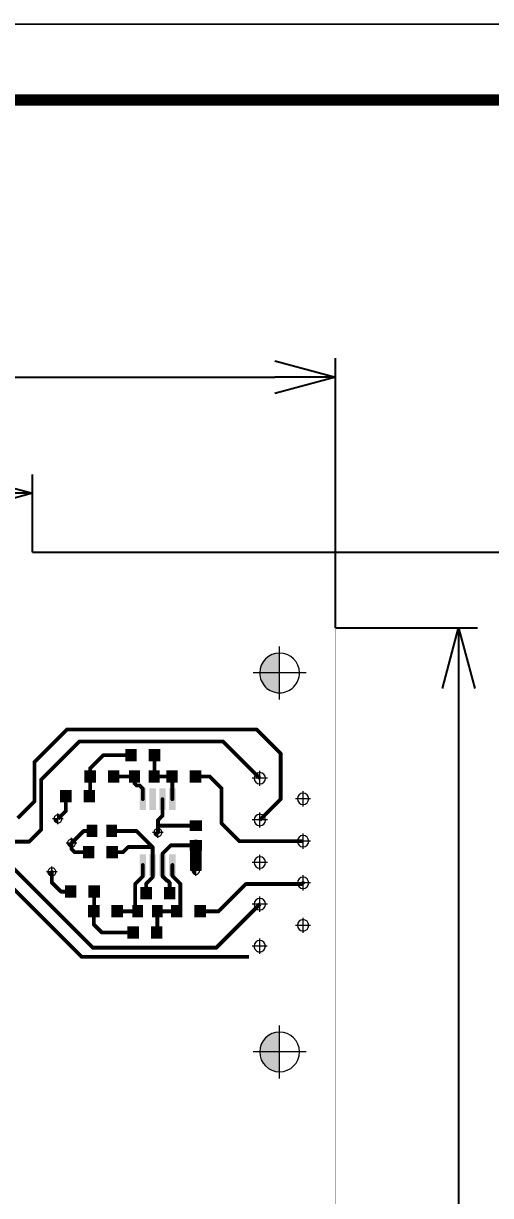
# Model space of a CAD drawing. Header units: millimetres. Extents: x 1557 to 2774, y 1107 to 1474.
# Drawn here: x 1711.4 to 1742.2, y 1389.6 to 1466.9 of the extents above; entities that cross this region are included whole.
import ezdxf

# ---------------------------------------------------------------- set-up
doc = ezdxf.new("R2010")
doc.units = ezdxf.units.MM
for name, color, linetype in [('Mechanical13', 56, 'Continuous'), ('PDF _Геометрия', 7, 'Continuous'), ('PDF _Сплошная заливка', 7, 'Continuous'), ('Sheet', 255, 'Continuous'), ('TopLayer', 1, 'Continuous')]:
    doc.layers.add(name, color=color, linetype=linetype)
doc.styles.add('GOST-2.304_Type-B_italic', font='GOST Common Italic.ttf')
doc.styles.get("Standard").update_dxf_attribs({"font": 'arial.ttf'})
doc.dimstyles.new('ISO-25', dxfattribs={"dimtxt": 2.5, "dimasz": 2.5, "dimexe": 1.25, "dimexo": 0.625, "dimtad": 1, "dimtxsty": 'Standard', "dimcen": 2.5, "dimadec": 0, "dimazin": 0, "dimtfac": 1, "dimtmove": 0, "dimatfit": 3, "dimfxl": 1, "dimarcsym": 0})

# ---------------------------------------------------------------- blocks, each defined once
blk = doc.blocks.new('_Open30')
at = {"color": 0, "linetype": 'ByBlock', "lineweight": -2}
for p, q in [((-1, 0.26794919), (0, 0)), ((0, 0), (-1, -0.26794919)), ((0, 0), (-1, 0))]:
    blk.add_line(p, q, dxfattribs=at)
blk = doc.blocks.new('*D52')
at = {"color": 0, "lineweight": -2, "transparency": 16777216}
for p, q in [((1631.985520320691, 1432.067417938444), (1631.985520320691, 1437.195657057445)), ((1711.985517800691, 1432.067417938444), (1711.985517800691, 1437.195657057445)), ((1707.985517800691, 1435.945657057445), (1635.985520320691, 1435.945657057445))]:
    blk.add_line(p, q, dxfattribs=at)
at = {"layer": 'Defpoints', "color": 0, "lineweight": 50, "transparency": 16777216}
for p in [(1631.985520320691, 1435.945657057445), (1631.985520320691, 1432.067417938444), (1711.985517800691, 1432.067417938444)]:
    blk.add_point(p, dxfattribs=at)
at = {"color": 0, "lineweight": -2, "transparency": 16777216, "xscale": 4, "yscale": 4, "zscale": 4, "rotation": 180}
blk.add_blockref('_Open30', (1631.985520320691, 1435.945657057445), dxfattribs=at)
at = {"color": 0, "lineweight": -2, "transparency": 16777216, "xscale": 4, "yscale": 4, "zscale": 4}
blk.add_blockref('_Open30', (1711.985517800691, 1435.945657057445), dxfattribs=at)
at = {"color": 0, "transparency": 16777216, "insert": (1671.668237511211, 1438.367686760415), "char_height": 3, "attachment_point": 5, "style": 'GOST-2.304_Type-B_italic'}
blk.add_mtext('80{\\fGOST type B|b0|i1|c204|p34;\\C0;%%P0,1}', dxfattribs=at)
blk = doc.blocks.new('*D53')
at = {"color": 0, "lineweight": -2, "transparency": 16777216}
for p, q in [((1611.985519680691, 1427.067417778444), (1611.985519680691, 1444.861483828121)), ((1731.985518440692, 1427.067417778444), (1731.985518440692, 1444.861483828121)), ((1615.985519680691, 1443.611483828121), (1727.985518440692, 1443.611483828121))]:
    blk.add_line(p, q, dxfattribs=at)
at = {"layer": 'Defpoints', "color": 0, "lineweight": 50, "transparency": 16777216}
for p in [(1731.985518440692, 1443.611483828121), (1611.985519680691, 1427.067417778444), (1731.985518440692, 1427.067417778444)]:
    blk.add_point(p, dxfattribs=at)
at = {"color": 0, "lineweight": -2, "transparency": 16777216, "xscale": 4, "yscale": 4, "zscale": 4, "rotation": 180}
blk.add_blockref('_Open30', (1611.985519680691, 1443.611483828121), dxfattribs=at)
at = {"color": 0, "lineweight": -2, "transparency": 16777216, "xscale": 4, "yscale": 4, "zscale": 4}
blk.add_blockref('_Open30', (1731.985518440692, 1443.611483828121), dxfattribs=at)
at = {"color": 0, "transparency": 16777216, "insert": (1669.378830396508, 1446.033513531091), "char_height": 3, "attachment_point": 5, "style": 'GOST-2.304_Type-B_italic'}
blk.add_mtext('120{\\fGOST type B|b0|i1|c204|p34;\\C0;%%P0,1}', dxfattribs=at)
blk = doc.blocks.new('*D54')
at = {"color": 0, "lineweight": -2, "transparency": 16777216}
for p, q in [((1731.985518440692, 1427.067417778445), (1741.361820407096, 1427.067417778445)), ((1740.111820407096, 1423.067417778445), (1740.111820407096, 1341.067419978445)), ((1731.985518440692, 1337.067419978445), (1741.361820407096, 1337.067419978445))]:
    blk.add_line(p, q, dxfattribs=at)
at = {"layer": 'Defpoints', "color": 0, "lineweight": 50, "transparency": 16777216}
for p in [(1731.985518440692, 1427.067417778445), (1731.985518440692, 1337.067419978445), (1740.111820407096, 1337.067419978445)]:
    blk.add_point(p, dxfattribs=at)
at = {"color": 0, "lineweight": -2, "transparency": 16777216, "xscale": 4, "yscale": 4, "zscale": 4}
for p, rotation in [((1740.111820407096, 1427.067417778445), 90), ((1740.111820407096, 1337.067419978445), 270)]:
    blk.add_blockref('_Open30', p, dxfattribs=dict(at, rotation=rotation))
at = {"color": 0, "transparency": 16777216, "insert": (1737.689790704125, 1382.607368104934), "char_height": 3, "attachment_point": 5, "rotation": 90, "style": 'GOST-2.304_Type-B_italic'}
blk.add_mtext('90{\\fGOST type B|b0|i1|c204|p34;\\C0;%%P0,1}', dxfattribs=at)
blk = doc.blocks.new('*D55')
at = {"color": 0, "lineweight": -2, "transparency": 16777216}
for p, q in [((1711.985517800692, 1432.067417938445), (1751.592022163933, 1432.067417938445)), ((1750.342022163933, 1336.067419818445), (1750.342022163933, 1428.067417938445)), ((1711.985517800692, 1332.067419818445), (1751.592022163933, 1332.067419818445))]:
    blk.add_line(p, q, dxfattribs=at)
at = {"layer": 'Defpoints', "color": 0, "lineweight": 50, "transparency": 16777216}
for p in [(1711.985517800692, 1432.067417938445), (1750.342022163933, 1432.067417938445), (1711.985517800692, 1332.067419818445)]:
    blk.add_point(p, dxfattribs=at)
at = {"color": 0, "lineweight": -2, "transparency": 16777216, "xscale": 4, "yscale": 4, "zscale": 4}
for p, rotation in [((1750.342022163933, 1432.067417938445), 90), ((1750.342022163933, 1332.067419818445), 270)]:
    blk.add_blockref('_Open30', p, dxfattribs=dict(at, rotation=rotation))
at = {"color": 0, "transparency": 16777216, "insert": (1747.919992460963, 1379.936736439869), "char_height": 3, "width": 12.96540893912748, "attachment_point": 5, "rotation": 90, "style": 'GOST-2.304_Type-B_italic'}
blk.add_mtext('100{\\fGOST type B|b0|i1|c204|p34;\\C0;%%P0,1}', dxfattribs=at)

msp = doc.modelspace()

# ---------------------------------------------------------------- hatches: boundary and pattern name
at = {"layer": 'PDF _Сплошная заливка', "transparency": 33554559}
for points in [[(1728.295120369154, 1425.407535794294, 0.4142140062491096), (1726.982642746829, 1424.095022894146), (1726.982642746865, 1424.095022894146), (1726.982642746865, 1424.095022894146), (1728.295120369154, 1424.095022894146), (1728.295120369154, 1424.095022894146)], [(1726.982642746865, 1424.095022894146, 0.4142094936110849), (1728.295120369154, 1422.782545271843), (1728.295120369154, 1422.782545271858), (1728.295120369154, 1422.782545271858), (1728.295120369154, 1424.095022894146), (1728.295120369154, 1424.095022894146)], [(1713.40761515605, 1414.470009314544, 0.414236271363069), (1713.670082458216, 1414.207506734581), (1713.670082458216, 1414.207506734511), (1713.670082458216, 1414.207506734511), (1713.670082458216, 1414.470009314544), (1713.670082458216, 1414.470009314544)], [(1720.007609469641, 1413.570012463198, 0.1989561128959481), (1720.084515211501, 1413.38438034716), (1720.084515211406, 1413.384380347068, 0.1988800822841964), (1720.270112049684, 1413.307509883238), (1720.270112049684, 1413.307509883169), (1720.270112049684, 1413.307509883169), (1720.270112049684, 1413.570012463198), (1720.270112049684, 1413.570012463198)], [(1714.307588724009, 1412.869995234945, 0.1989883857354985), (1714.384494465781, 1412.6843983967), (1714.384494465774, 1412.684398396681, 0.1989883857783619), (1714.570091304038, 1412.607492654785), (1714.570091304038, 1412.607492654916), (1714.570091304038, 1412.607492654916), (1714.570091304038, 1412.869995234945), (1714.570091304038, 1412.869995234945)], [(1713.007599465293, 1410.970013837385, 0.1988982049488999), (1713.084469929086, 1410.784381721157), (1713.084469929189, 1410.784381721255, 0.1988478165884749), (1713.270102045314, 1410.707511257261), (1713.270102045314, 1410.707511257353), (1713.270102045314, 1410.707511257353), (1713.270102045314, 1410.970013837385), (1713.270102045314, 1410.970013837385)], [(1722.507610522788, 1411.070000121143, 0.4142084409450202), (1722.77011310281, 1410.80749754114), (1722.77011310281, 1410.807497541114), (1722.77011310281, 1410.807497541114), (1722.77011310281, 1411.070000121143), (1722.77011310281, 1411.070000121143)], [(1728.295120369154, 1400.407463879437, 0.4142094936020834), (1726.982642746843, 1399.094986257148), (1726.982642746865, 1399.094986257148), (1726.982642746865, 1399.094986257148), (1728.295120369154, 1399.094986257148), (1728.295120369154, 1399.094986257148)], [(1726.982642746865, 1399.094986257148, 0.4142140062493512), (1728.295120369154, 1397.782473356961), (1728.295120369154, 1397.782473357001), (1728.295120369154, 1397.782473357001), (1728.295120369154, 1399.094986257148), (1728.295120369154, 1399.094986257148)]]:
    msp.add_hatch(color=7, dxfattribs=at).paths.add_polyline_path(points)

# ---------------------------------------------------------------- linework, layer by layer
at = {"layer": 'Mechanical13', "lineweight": 50, "const_width": 0.00100076}
for points in [[(1631.985520320691, 1432.067417938444), (1711.985517800691, 1432.067417938444)], [(1711.985517800691, 1427.067417778444), (1711.985517800691, 1432.067417938444)], [(1711.985517800691, 1427.067417778444), (1731.985518440691, 1427.067417778444)], [(1731.985518440691, 1337.067419978444), (1731.985518440691, 1427.067417778444)]]:
    msp.add_lwpolyline(points, dxfattribs=at)
at = {"layer": 'Mechanical13', "lineweight": 50}
for points, const_width in [([(1711.985268880691, 1432.067417938444, 1), (1711.985766720691, 1432.067417938444, 1)], 0.00050038), ([(1711.985268880691, 1432.067417938444, 1), (1711.985766720691, 1432.067417938444, 1)], 0.00050038), ([(1712.355926401326, 1432.232845790273, 1), (1712.356426210283, 1432.232845790273, 1)], 0.0005023590029), ([(1712.355926401326, 1432.232845790273, 1), (1712.356426210283, 1432.232845790273, 1)], 0.0005023590029), ([(1711.985268880691, 1427.067417778444, 1), (1711.985766720691, 1427.067417778444, 1)], 0.00050038), ([(1711.985268880691, 1427.067417778444, 1), (1711.985766720691, 1427.067417778444, 1)], 0.00050038)]:
    msp.add_lwpolyline(points, format="xyb", close=True, dxfattribs=dict(at, const_width=const_width))
at = {"layer": 'Mechanical13', "const_width": 0.00050038}
msp.add_lwpolyline([(1731.985269520691, 1427.067417778444, 1), (1731.985767360691, 1427.067417778444, 1)], format="xyb", close=True, dxfattribs=at)
msp.add_lwpolyline([(1731.985269520691, 1427.067417778444, 1), (1731.985767360691, 1427.067417778444, 1)], format="xyb", close=True, dxfattribs=at)
at = {"layer": 'PDF _Геометрия', "lineweight": 9}
for points in [[(1728.295261480596, 1422.345170323973), (1728.295261480596, 1425.845087131494)], [(1730.045043495049, 1424.094952338418), (1726.545126687527, 1424.094952338418)], [(1726.995272221894, 1416.645122061601), (1726.995272221894, 1417.644896704527)], [(1727.49515954335, 1417.14500938306), (1726.495032121786, 1417.14500938306)], [(1730.345258110832, 1415.795086778448), (1729.345130689269, 1415.795086778448)], [(1729.845018010739, 1415.294846678351), (1729.845018010739, 1416.294974099907)], [(1714.020074138965, 1414.470115148134), (1713.320161333193, 1414.470115148134)], [(1713.670117736079, 1414.120158745241), (1713.670117736079, 1414.82007155102)], [(1727.49515954335, 1414.394906271584), (1726.495032121786, 1414.394906271584)], [(1726.995272221894, 1413.895018950124), (1726.995272221894, 1414.895146371681)], [(1720.62020956402, 1413.570047741064), (1719.919943979609, 1413.570047741064)], [(1720.270253161134, 1413.22009133817), (1720.270253161134, 1413.92000414395)], [(1729.845018010739, 1412.494833504358), (1729.845018010739, 1413.494960925924)], [(1714.920012429054, 1412.869959957079), (1714.220099623282, 1412.869959957079)], [(1714.570056026168, 1412.520003554193), (1714.570056026168, 1413.219916359973)], [(1730.345258110832, 1412.995073604455), (1729.345130689269, 1412.995073604455)], [(1726.995272221894, 1411.095005423353), (1726.995272221894, 1412.09513284492)], [(1713.270066767452, 1410.620057434499), (1713.270066767452, 1411.319970240271)], [(1722.770042547085, 1410.719867328938), (1722.770042547085, 1411.420132913348)], [(1727.49515954335, 1411.594892744823), (1726.495032121786, 1411.594892744823)], [(1713.620023170353, 1410.970013837385), (1712.920110364566, 1410.970013837385)], [(1723.119998949985, 1411.069823731828), (1722.420086144198, 1411.069823731828)], [(1729.845018010739, 1409.745083171519), (1729.845018010739, 1410.744857814448)], [(1730.345258110832, 1410.244970492982), (1729.345130689269, 1410.244970492982)], [(1727.49515954335, 1408.845142411976), (1726.495032121786, 1408.845142411976)], [(1726.995272221894, 1408.344902311879), (1726.995272221894, 1409.345029733443)], [(1730.345258110832, 1407.444961905119), (1729.345130689269, 1407.444961905119)], [(1729.845018010739, 1406.945074583653), (1729.845018010739, 1407.944849226578)], [(1726.985041641556, 1405.574907777241), (1726.985041641556, 1406.575035198804)], [(1727.485281741657, 1406.075147877338), (1726.485154320101, 1406.075147877338)], [(1728.295261480596, 1397.345063131253), (1728.295261480596, 1400.844979938772)], [(1730.045043495049, 1399.094845145695), (1726.545126687527, 1399.094845145695)]]:
    msp.add_lwpolyline(points, dxfattribs=at)
for points in [[(1729.607597991436, 1424.094952338418, 0.4141580309153581), (1728.295261480596, 1425.407641627885, 0.4142031712092863), (1726.98257219114, 1424.094952338418, 0.4142588298020983), (1728.295261480596, 1422.78261582756, 0.4142137132618885)], [(1727.370275907651, 1417.14500938306, 0.4141580430905434), (1726.995272221894, 1417.520013068744, 0.4141580431691111), (1726.620268536102, 1417.14500938306, 0.4141580431060455), (1726.995272221894, 1416.770005697253, 0.4141580432119184)], [(1730.220021696495, 1415.795086778448, 0.4141580434328592), (1729.845018010739, 1416.170090464186, 0.4141580432022646), (1729.470014324939, 1415.795086778448, 0.4141580431662573), (1729.845018010739, 1415.420083092721, 0.4141580432125877)], [(1713.932585038253, 1414.470115148134, 0.4143145156673309), (1713.670117736079, 1414.732582450279, 0.4143145165632276), (1713.407650434, 1414.470115148134, 0.4143145160261226), (1713.670117736079, 1414.207647845917, 0.4143145158831703)], [(1727.370275907651, 1414.394906271584, 0.4141580434735875), (1726.995272221894, 1414.7699099573, 0.4141580431834507), (1726.620268536145, 1414.394906271584, 0.4141580430930803), (1726.995272221894, 1414.019902585816, 0.4141580431988117)], [(1720.5327204633, 1413.570047741064, 0.4143145160209848), (1720.270253161134, 1413.832515043238, 0.4143145166843193), (1720.007785858953, 1413.570047741064, 0.4143145159759534), (1720.270253161134, 1413.307580438769, 0.4143145164421865)], [(1714.832523328335, 1412.869959957079, 0.4143145159102194), (1714.570056026168, 1413.132427259172, 0.4143145161399106), (1714.307588724068, 1412.869959957079, 0.4143145160398234), (1714.570056026168, 1412.607492655015, 0.4143145165631268)], [(1730.220021696495, 1412.995073604455, 0.414158043102311), (1729.845018010739, 1413.370077290259, 0.4141580432403859), (1729.47001432499, 1412.995073604455, 0.4141580433371687), (1729.845018010739, 1412.620069918705, 0.4141580431991287)], [(1727.370275907651, 1411.594892744823, 0.4141580431197862), (1726.995272221894, 1411.96989643055, 0.4141580433827943), (1726.620268536248, 1411.594892744823, 0.4141580434345154), (1726.995272221894, 1411.219889059059, 0.4141580433558414)], [(1713.532534069626, 1410.970013837385, 0.4143145158013676), (1713.270066767452, 1411.23248113954, 0.4143145160071831), (1713.007599465161, 1410.970013837385, 0.4143145157468161), (1713.270066767452, 1410.707546535211, 0.4143145159174729)], [(1723.032509849258, 1411.069823731828, 0.4140361066363695), (1722.770042547085, 1411.332643812647, 0.4140361065705089), (1722.507575244933, 1411.069823731828, 0.4138105734504391), (1722.770042547085, 1410.807356429804, 0.4138105738643827)], [(1730.220021696495, 1410.244970492982, 0.4141580433008443), (1729.845018010739, 1410.619974178723, 0.4141580432545491), (1729.470014325041, 1410.244970492982, 0.4141580434944452), (1729.845018010739, 1409.869966807167, 0.4141580433564759)], [(1727.370275907651, 1408.845142411976, 0.4141580432714959), (1726.995272221894, 1409.220146097799, 0.414158043349958), (1726.620268536057, 1408.845142411976, 0.4141580432976733), (1726.995272221894, 1408.470138726315, 0.4141580432190702)], [(1730.220021696495, 1407.444961905119, 0.4141580431132683), (1729.845018010739, 1407.819965590879, 0.4141580432513783), (1729.47001432496, 1407.444961905119, 0.4141580431443431), (1729.845018010739, 1407.069958219425, 0.4141580433750787)], [(1727.36004532732, 1406.075147877338, 0.4141580434198938), (1726.985041641556, 1406.450151563055, 0.4141580432308732), (1726.610037955756, 1406.075147877338, 0.4145108625689488), (1726.985041641556, 1405.700144191512, 0.4145108623889331)], [(1729.607597991436, 1399.094845145695, 0.4141580308970277), (1728.295261480596, 1400.407534435155, 0.4142031711903104), (1726.98257219114, 1399.094845145695, 0.4141580309074053), (1728.295261480596, 1397.782508634878, 0.414112903212871)]]:
    msp.add_lwpolyline(points, format="xyb", close=True, dxfattribs=at)
at = {"layer": 'Sheet'}
for points, const_width in [([(1557.363150069241, 1466.892019660104), (1977.320816629241, 1466.892019660104), (1977.320816629241, 1169.934340780104), (1557.363150069241, 1169.934340780104), (1557.363150069241, 1466.892019660104)], 0.09906), ([(1577.363160869241, 1461.892171900104), (1972.363374169241, 1461.892171900104)], 0.7493)]:
    msp.add_lwpolyline(points, dxfattribs=dict(at, const_width=const_width))
at = {"layer": 'TopLayer'}
for points, const_width in [([(1712.120020960691, 1418.219922138444), (1714.270019200691, 1420.369920378444)], 0.2499995), ([(1714.270019200691, 1420.369920378444), (1726.770019600691, 1420.369920378444)], 0.2499995), ([(1726.770019600691, 1420.369920378444), (1728.370018940691, 1418.769921038444)], 0.2499995), ([(1712.570020060691, 1417.069919358444), (1715.070020140691, 1419.569919438444)], 0.2499995), ([(1715.070020140691, 1419.569919438444), (1724.570021460691, 1419.569919438444)], 0.2499995), ([(1724.570021460691, 1419.569919438444), (1726.995020420691, 1417.144920478444)], 0.2499995), ([(1728.370018940691, 1415.769919418444), (1728.370018940691, 1418.769921038444)], 0.2499995), ([(1712.120020960691, 1415.619919718444), (1712.120020960691, 1418.219922138444)], 0.2499995), ([(1715.795317140691, 1417.795216358444), (1716.670022020691, 1418.669921238444)], 0.2499995), ([(1716.670022020691, 1418.669921238444), (1718.495319360691, 1418.669921238444)], 0.2499995), ([(1720.044719360691, 1417.296921698444), (1720.044719360691, 1418.669921238444)], 0.2499995), ([(1715.795317140691, 1417.269921498444), (1715.795317140691, 1417.795216358444)], 0.2499995), ([(1715.795317140691, 1416.020520898444), (1715.795317140691, 1417.269921498444)], 0.2499995), ([(1717.344717140691, 1417.269921498444), (1718.722319160691, 1417.269921498444)], 0.2499995), ([(1718.722319160691, 1416.817618618444), (1718.722319160691, 1417.269921498444)], 0.2499995), ([(1720.017719160691, 1417.269921498444), (1720.044719360691, 1417.296921698444)], 0.2499995), ([(1720.017719160691, 1417.269921498444), (1721.195319040691, 1417.269921498444)], 0.2499995), ([(1721.195319040691, 1417.269921498444), (1721.220018000691, 1417.245222538444)], 0.2499995), ([(1721.220018000691, 1415.769919418444), (1721.220018000691, 1417.245222538444)], 0.2499995), ([(1722.744719040691, 1417.269921498444), (1723.670018180691, 1417.269921498444)], 0.2499995), ([(1722.744719040691, 1417.269921498444), (1722.744721580691, 1417.269918958444)], 0.2499995), ([(1722.744721580691, 1417.269918958444), (1722.770019980691, 1417.269918958444)], 0.2499995), ([(1723.670018180691, 1417.269921498444), (1724.470019120691, 1416.469920558444)], 0.2499995), ([(1712.570020060691, 1413.764028078444), (1712.570020060691, 1417.069919358444)], 0.2499995), ([(1718.722319160691, 1416.817618618444), (1718.870017620691, 1416.669920158444)], 0.2499995), ([(1718.870017620691, 1416.669920158444), (1719.070019760691, 1416.669920158444)], 0.2499995), ([(1719.070019760691, 1416.669920158444), (1719.270019360691, 1416.469920558444)], 0.2499995), ([(1719.270019360691, 1415.769919418444), (1719.270019360691, 1416.469920558444)], 0.2499995), ([(1724.470019120691, 1414.169920078444), (1724.470019120691, 1416.469920558444)], 0.2499995), ([(1714.195317800691, 1414.995216878444), (1714.195317800691, 1415.969921558444)], 0.2499995), ([(1715.744717800691, 1415.969921558444), (1715.795317140691, 1416.020520898444)], 0.2499995), ([(1720.570019300691, 1414.669919078444), (1720.570019300691, 1415.769919418444)], 0.2499995), ([(1726.995020420691, 1414.394920898444), (1728.370018940691, 1415.769919418444)], 0.2499995), ([(1711.016474780691, 1414.516373538444), (1712.120020960691, 1415.619919718444)], 0.2499995), ([(1713.670020400691, 1414.469919478444), (1714.195317800691, 1414.995216878444)], 0.2499995), ([(1720.270019900691, 1414.369919678444), (1720.570019300691, 1414.669919078444)], 0.2499995), ([(1720.270019900691, 1413.569918738444), (1720.270019900691, 1414.369919678444)], 0.2499995), ([(1724.470019120691, 1414.169920078444), (1725.645020580691, 1412.994918618444)], 0.2499995), ([(1711.772965520691, 1412.966973538444), (1712.570020060691, 1413.764028078444)], 0.2499995), ([(1714.570018600691, 1412.869920138444), (1715.370019540691, 1413.669921078444)], 0.2499995), ([(1715.370019540691, 1413.669921078444), (1715.922317140691, 1413.669921078444)], 0.2499995), ([(1717.217717140691, 1413.669921078444), (1718.861869300691, 1413.669921078444)], 0.2499995), ([(1718.861869300691, 1413.669921078444), (1719.920018060691, 1412.611772318444)], 0.2499995), ([(1720.270019900691, 1413.969920478444), (1720.317718560691, 1414.017619138444)], 0.2499995), ([(1720.270019900691, 1413.569918738444), (1720.270019900691, 1413.969920478444)], 0.2499995), ([(1720.317718560691, 1414.017619138444), (1722.770019980691, 1414.017619138444)], 0.2499995), ([(1710.097022720691, 1412.966973538444), (1711.772965520691, 1412.966973538444)], 0.2499995), ([(1714.570018600691, 1412.469920938444), (1714.570018600691, 1412.869920138444)], 0.2499995), ([(1717.970019420691, 1412.269921338444), (1718.311870400691, 1412.611772318444)], 0.2499995), ([(1718.311870400691, 1412.611772318444), (1719.920018060691, 1412.611772318444)], 0.2499995), ([(1719.920018060691, 1411.426519418444), (1719.920018060691, 1412.611772318444)], 0.2499995), ([(1720.570019300691, 1412.169916458444), (1721.122321980691, 1412.722219138444)], 0.2499995), ([(1721.122321980691, 1412.722219138444), (1722.770019980691, 1412.722219138444)], 0.2499995), ([(1722.770019980691, 1411.069918658444), (1722.770019980691, 1412.722219138444)], 0.75000104), ([(1725.645020580691, 1412.994918618444), (1729.845019800691, 1412.994918618444)], 0.2499995), ([(1714.570018600691, 1412.469920938444), (1714.770018200691, 1412.269921338444)], 0.2499995), ([(1714.770018200691, 1412.269921338444), (1715.695317340691, 1412.269921338444)], 0.2499995), ([(1717.244717340691, 1412.269921338444), (1717.970019420691, 1412.269921338444)], 0.2499995), ([(1720.570019300691, 1411.426519418444), (1720.570019300691, 1412.169916458444)], 0.2499995), ([(1710.523564920691, 1411.416374658444), (1715.970020880691, 1405.969918698444)], 0.2499995), ([(1719.270019360691, 1410.669924538444), (1719.270019360691, 1411.426519418444)], 0.2499995), ([(1719.920018060691, 1410.619919558444), (1719.920018060691, 1411.426519418444)], 0.2499995), ([(1720.570019300691, 1410.689800038444), (1720.570019300691, 1411.426519418444)], 0.2499995), ([(1721.220018000691, 1410.719921898444), (1721.220018000691, 1411.426519418444)], 0.2499995), ([(1713.270018660691, 1410.269920258444), (1713.270018660691, 1410.969918858444)], 0.2499995), ([(1713.270018660691, 1410.269920258444), (1713.870017460691, 1409.669921458444)], 0.2499995), ([(1718.770017820691, 1410.169922998444), (1719.270019360691, 1410.669924538444)], 0.2499995), ([(1719.495317360691, 1410.195218858444), (1719.920018060691, 1410.619919558444)], 0.2499995), ([(1720.570019300691, 1410.689800038444), (1720.869500540691, 1410.390318798444)], 0.2499995), ([(1720.869500540691, 1410.390318798444), (1720.913226640691, 1410.390318798444)], 0.2499995), ([(1720.913226640691, 1410.390318798444), (1721.044717360691, 1410.258828078444)], 0.2499995), ([(1721.044717360691, 1409.569921658444), (1721.044717360691, 1410.258828078444)], 0.2499995), ([(1721.220018000691, 1410.719921898444), (1721.750717980691, 1410.189221918444)], 0.2499995), ([(1729.770021220691, 1410.169920458444), (1729.845019800691, 1410.244919038444)], 0.2499995), ([(1710.736569320691, 1409.866974658444), (1715.233624080691, 1405.369919898444)], 0.2499995), ([(1713.870017460691, 1409.669921458444), (1714.508817300691, 1409.669921458444)], 0.2499995), ([(1716.058217300691, 1408.394021038444), (1716.058217300691, 1409.669921458444)], 0.2499995), ([(1718.770017820691, 1408.483421418444), (1718.770017820691, 1410.169922998444)], 0.2499995), ([(1719.495317360691, 1409.569921658444), (1719.495317360691, 1410.195218858444)], 0.2499995), ([(1721.750717980691, 1408.611820958444), (1721.750717980691, 1410.189221918444)], 0.2499995), ([(1724.270022060691, 1408.369921518444), (1726.070021000691, 1410.169920458444)], 0.2499995), ([(1726.070021000691, 1410.169920458444), (1729.770021220691, 1410.169920458444)], 0.2499995), ([(1724.120019820691, 1405.969918698444), (1726.995020420691, 1408.844919298444)], 0.2499995), ([(1716.034117780691, 1408.369921518444), (1716.058217300691, 1408.394021038444)], 0.2499995), ([(1716.034117780691, 1407.505821138444), (1716.034117780691, 1408.369921518444)], 0.2499995), ([(1717.583517780691, 1408.369921518444), (1718.883517720691, 1408.369921518444)], 0.2499995), ([(1718.770017820691, 1408.483421418444), (1718.883517720691, 1408.369921518444)], 0.2499995), ([(1720.231218860691, 1408.369921518444), (1721.508818540691, 1408.369921518444)], 0.2499995), ([(1720.231218860691, 1407.017622978444), (1720.231218860691, 1408.369921518444)], 0.2499995), ([(1721.508818540691, 1408.369921518444), (1721.750717980691, 1408.611820958444)], 0.2499995), ([(1723.058218540691, 1408.369921518444), (1724.270022060691, 1408.369921518444)], 0.2499995), ([(1716.034117780691, 1407.505821138444), (1716.570017140691, 1406.969921778444)], 0.2499995), ([(1716.570017140691, 1406.969921778444), (1718.634117660691, 1406.969921778444)], 0.2499995), ([(1720.183517660691, 1406.969921778444), (1720.231218860691, 1407.017622978444)], 0.2499995), ([(1715.970020880691, 1405.969918698444), (1724.120019820691, 1405.969918698444)], 0.2499995), ([(1715.233624080691, 1405.369919898444), (1726.280020580691, 1405.369919898444)], 0.2499995)]:
    msp.add_lwpolyline(points, dxfattribs=dict(at, const_width=const_width))
for points, const_width in [([(1714.207519960691, 1420.369920378444, 1), (1714.332518440691, 1420.369920378444, 1)], 0.12499848), ([(1714.207519960691, 1420.369920378444, 1), (1714.332518440691, 1420.369920378444, 1)], 0.12499848), ([(1726.707520360691, 1420.369920378444, 1), (1726.832518840691, 1420.369920378444, 1)], 0.12499848), ([(1726.707520360691, 1420.369920378444, 1), (1726.832518840691, 1420.369920378444, 1)], 0.12499848), ([(1715.007520900691, 1419.569919438444, 1), (1715.132519380691, 1419.569919438444, 1)], 0.12499848), ([(1715.007520900691, 1419.569919438444, 1), (1715.132519380691, 1419.569919438444, 1)], 0.12499848), ([(1724.507522220691, 1419.569919438444, 1), (1724.632520700691, 1419.569919438444, 1)], 0.12499848), ([(1724.507522220691, 1419.569919438444, 1), (1724.632520700691, 1419.569919438444, 1)], 0.12499848), ([(1728.307519700691, 1418.769921038444, 1), (1728.432518180691, 1418.769921038444, 1)], 0.12499848), ([(1728.307519700691, 1418.769921038444, 1), (1728.432518180691, 1418.769921038444, 1)], 0.12499848), ([(1712.057521720691, 1418.219922138444, 1), (1712.182520200691, 1418.219922138444, 1)], 0.12499848), ([(1712.057521720691, 1418.219922138444, 1), (1712.182520200691, 1418.219922138444, 1)], 0.12499848), ([(1716.607522780691, 1418.669921238444, 1), (1716.732521260691, 1418.669921238444, 1)], 0.12499848), ([(1716.607522780691, 1418.669921238444, 1), (1716.732521260691, 1418.669921238444, 1)], 0.12499848), ([(1718.432820120691, 1418.669921238444, 1), (1718.557818600691, 1418.669921238444, 1)], 0.12499848), ([(1719.982220120691, 1418.669921238444, 1), (1720.107218600691, 1418.669921238444, 1)], 0.12499848), ([(1715.732817900691, 1417.795216358444, 1), (1715.857816380691, 1417.795216358444, 1)], 0.12499848), ([(1715.732817900691, 1417.795216358444, 1), (1715.857816380691, 1417.795216358444, 1)], 0.12499848), ([(1715.732817900691, 1417.269921498444, 1), (1715.857816380691, 1417.269921498444, 1)], 0.12499848), ([(1715.732817900691, 1417.269921498444, 1), (1715.857816380691, 1417.269921498444, 1)], 0.12499848), ([(1717.282217900691, 1417.269921498444, 1), (1717.407216380691, 1417.269921498444, 1)], 0.12499848), ([(1718.659819920691, 1417.269921498444, 1), (1718.784818400691, 1417.269921498444, 1)], 0.12499848), ([(1718.659819920691, 1417.269921498444, 1), (1718.784818400691, 1417.269921498444, 1)], 0.12499848), ([(1719.955219920691, 1417.269921498444, 1), (1720.080218400691, 1417.269921498444, 1)], 0.12499848), ([(1719.955219920691, 1417.269921498444, 1), (1720.080218400691, 1417.269921498444, 1)], 0.12499848), ([(1719.982220120691, 1417.296921698444, 1), (1720.107218600691, 1417.296921698444, 1)], 0.12499848), ([(1719.982220120691, 1417.296921698444, 1), (1720.107218600691, 1417.296921698444, 1)], 0.12499848), ([(1721.132819800691, 1417.269921498444, 1), (1721.257818280691, 1417.269921498444, 1)], 0.12499848), ([(1721.132819800691, 1417.269921498444, 1), (1721.257818280691, 1417.269921498444, 1)], 0.12499848), ([(1721.157518760691, 1417.245222538444, 1), (1721.282517240691, 1417.245222538444, 1)], 0.12499848), ([(1721.157518760691, 1417.245222538444, 1), (1721.282517240691, 1417.245222538444, 1)], 0.12499848), ([(1722.682219800691, 1417.269921498444, 1), (1722.807218280691, 1417.269921498444, 1)], 0.12499848), ([(1722.682219800691, 1417.269921498444, 1), (1722.807218280691, 1417.269921498444, 1)], 0.12499848), ([(1722.682222340691, 1417.269918958444, 1), (1722.807220820691, 1417.269918958444, 1)], 0.12499848), ([(1722.682222340691, 1417.269918958444, 1), (1722.807220820691, 1417.269918958444, 1)], 0.12499848), ([(1722.707520740691, 1417.269918958444, 1), (1722.832519220691, 1417.269918958444, 1)], 0.12499848), ([(1723.607518940691, 1417.269921498444, 1), (1723.732517420691, 1417.269921498444, 1)], 0.12499848), ([(1723.607518940691, 1417.269921498444, 1), (1723.732517420691, 1417.269921498444, 1)], 0.12499848), ([(1712.507520820691, 1417.069919358444, 1), (1712.632519300691, 1417.069919358444, 1)], 0.12499848), ([(1712.507520820691, 1417.069919358444, 1), (1712.632519300691, 1417.069919358444, 1)], 0.12499848), ([(1718.659819920691, 1416.817618618444, 1), (1718.784818400691, 1416.817618618444, 1)], 0.12499848), ([(1718.659819920691, 1416.817618618444, 1), (1718.784818400691, 1416.817618618444, 1)], 0.12499848), ([(1718.807518380691, 1416.669920158444, 1), (1718.932516860691, 1416.669920158444, 1)], 0.12499848), ([(1718.807518380691, 1416.669920158444, 1), (1718.932516860691, 1416.669920158444, 1)], 0.12499848), ([(1719.007520520691, 1416.669920158444, 1), (1719.132519000691, 1416.669920158444, 1)], 0.12499848), ([(1719.007520520691, 1416.669920158444, 1), (1719.132519000691, 1416.669920158444, 1)], 0.12499848), ([(1719.207520120691, 1416.469920558444, 1), (1719.332518600691, 1416.469920558444, 1)], 0.12499848), ([(1719.207520120691, 1416.469920558444, 1), (1719.332518600691, 1416.469920558444, 1)], 0.12499848), ([(1724.407519880691, 1416.469920558444, 1), (1724.532518360691, 1416.469920558444, 1)], 0.12499848), ([(1724.407519880691, 1416.469920558444, 1), (1724.532518360691, 1416.469920558444, 1)], 0.12499848), ([(1714.132818560691, 1415.969921558444, 1), (1714.257817040691, 1415.969921558444, 1)], 0.12499848), ([(1715.682218560691, 1415.969921558444, 1), (1715.807217040691, 1415.969921558444, 1)], 0.12499848), ([(1715.732817900691, 1416.020520898444, 1), (1715.857816380691, 1416.020520898444, 1)], 0.12499848), ([(1715.732817900691, 1416.020520898444, 1), (1715.857816380691, 1416.020520898444, 1)], 0.12499848), ([(1719.207520120691, 1415.769919418444, 1), (1719.332518600691, 1415.769919418444, 1)], 0.12499848), ([(1720.507520060691, 1415.769919418444, 1), (1720.632518540691, 1415.769919418444, 1)], 0.12499848), ([(1721.157518760691, 1415.769919418444, 1), (1721.282517240691, 1415.769919418444, 1)], 0.12499848), ([(1728.307519700691, 1415.769919418444, 1), (1728.432518180691, 1415.769919418444, 1)], 0.12499848), ([(1728.307519700691, 1415.769919418444, 1), (1728.432518180691, 1415.769919418444, 1)], 0.12499848), ([(1712.057521720691, 1415.619919718444, 1), (1712.182520200691, 1415.619919718444, 1)], 0.12499848), ([(1712.057521720691, 1415.619919718444, 1), (1712.182520200691, 1415.619919718444, 1)], 0.12499848), ([(1714.132818560691, 1414.995216878444, 1), (1714.257817040691, 1414.995216878444, 1)], 0.12499848), ([(1714.132818560691, 1414.995216878444, 1), (1714.257817040691, 1414.995216878444, 1)], 0.12499848), ([(1720.207520660691, 1414.369919678444, 1), (1720.332519140691, 1414.369919678444, 1)], 0.12499848), ([(1720.207520660691, 1414.369919678444, 1), (1720.332519140691, 1414.369919678444, 1)], 0.12499848), ([(1720.507520060691, 1414.669919078444, 1), (1720.632518540691, 1414.669919078444, 1)], 0.12499848), ([(1720.507520060691, 1414.669919078444, 1), (1720.632518540691, 1414.669919078444, 1)], 0.12499848), ([(1724.407519880691, 1414.169920078444, 1), (1724.532518360691, 1414.169920078444, 1)], 0.12499848), ([(1724.407519880691, 1414.169920078444, 1), (1724.532518360691, 1414.169920078444, 1)], 0.12499848), ([(1712.507520820691, 1413.764028078444, 1), (1712.632519300691, 1413.764028078444, 1)], 0.12499848), ([(1712.507520820691, 1413.764028078444, 1), (1712.632519300691, 1413.764028078444, 1)], 0.12499848), ([(1715.307520300691, 1413.669921078444, 1), (1715.432518780691, 1413.669921078444, 1)], 0.12499848), ([(1715.307520300691, 1413.669921078444, 1), (1715.432518780691, 1413.669921078444, 1)], 0.12499848), ([(1715.859817900691, 1413.669921078444, 1), (1715.984816380691, 1413.669921078444, 1)], 0.12499848), ([(1717.155217900691, 1413.669921078444, 1), (1717.280216380691, 1413.669921078444, 1)], 0.12499848), ([(1718.799370060691, 1413.669921078444, 1), (1718.924368540691, 1413.669921078444, 1)], 0.12499848), ([(1718.799370060691, 1413.669921078444, 1), (1718.924368540691, 1413.669921078444, 1)], 0.12499848), ([(1720.207520660691, 1413.969920478444, 1), (1720.332519140691, 1413.969920478444, 1)], 0.12499848), ([(1720.207520660691, 1413.969920478444, 1), (1720.332519140691, 1413.969920478444, 1)], 0.12499848), ([(1720.207520660691, 1413.569918738444, 1), (1720.332519140691, 1413.569918738444, 1)], 0.12499848), ([(1720.207520660691, 1413.569918738444, 1), (1720.332519140691, 1413.569918738444, 1)], 0.12499848), ([(1720.255219320691, 1414.017619138444, 1), (1720.380217800691, 1414.017619138444, 1)], 0.12499848), ([(1720.255219320691, 1414.017619138444, 1), (1720.380217800691, 1414.017619138444, 1)], 0.12499848), ([(1722.707520740691, 1414.017619138444, 1), (1722.832519220691, 1414.017619138444, 1)], 0.12499848), ([(1711.710466280691, 1412.966973538444, 1), (1711.835464760691, 1412.966973538444, 1)], 0.12499848), ([(1711.710466280691, 1412.966973538444, 1), (1711.835464760691, 1412.966973538444, 1)], 0.12499848), ([(1714.507519360691, 1412.869920138444, 1), (1714.632517840691, 1412.869920138444, 1)], 0.12499848), ([(1714.507519360691, 1412.869920138444, 1), (1714.632517840691, 1412.869920138444, 1)], 0.12499848), ([(1718.249371160691, 1412.611772318444, 1), (1718.374369640691, 1412.611772318444, 1)], 0.12499848), ([(1718.249371160691, 1412.611772318444, 1), (1718.374369640691, 1412.611772318444, 1)], 0.12499848), ([(1719.857518820691, 1412.611772318444, 1), (1719.982517300691, 1412.611772318444, 1)], 0.12499848), ([(1719.857518820691, 1412.611772318444, 1), (1719.982517300691, 1412.611772318444, 1)], 0.12499848), ([(1719.857518820691, 1412.611772318444, 1), (1719.982517300691, 1412.611772318444, 1)], 0.12499848), ([(1721.059822740691, 1412.722219138444, 1), (1721.184821220691, 1412.722219138444, 1)], 0.12499848), ([(1721.059822740691, 1412.722219138444, 1), (1721.184821220691, 1412.722219138444, 1)], 0.12499848), ([(1722.582519720691, 1412.722219138444, 1), (1722.957520240691, 1412.722219138444, 1)], 0.37500052), ([(1722.707520740691, 1412.722219138444, 1), (1722.832519220691, 1412.722219138444, 1)], 0.12499848), ([(1725.582521340691, 1412.994918618444, 1), (1725.707519820691, 1412.994918618444, 1)], 0.12499848), ([(1725.582521340691, 1412.994918618444, 1), (1725.707519820691, 1412.994918618444, 1)], 0.12499848), ([(1714.507519360691, 1412.469920938444, 1), (1714.632517840691, 1412.469920938444, 1)], 0.12499848), ([(1714.507519360691, 1412.469920938444, 1), (1714.632517840691, 1412.469920938444, 1)], 0.12499848), ([(1714.707518960691, 1412.269921338444, 1), (1714.832517440691, 1412.269921338444, 1)], 0.12499848), ([(1714.707518960691, 1412.269921338444, 1), (1714.832517440691, 1412.269921338444, 1)], 0.12499848), ([(1715.632818100691, 1412.269921338444, 1), (1715.757816580691, 1412.269921338444, 1)], 0.12499848), ([(1717.182218100691, 1412.269921338444, 1), (1717.307216580691, 1412.269921338444, 1)], 0.12499848), ([(1717.907520180691, 1412.269921338444, 1), (1718.032518660691, 1412.269921338444, 1)], 0.12499848), ([(1717.907520180691, 1412.269921338444, 1), (1718.032518660691, 1412.269921338444, 1)], 0.12499848), ([(1720.507520060691, 1412.169916458444, 1), (1720.632518540691, 1412.169916458444, 1)], 0.12499848), ([(1720.507520060691, 1412.169916458444, 1), (1720.632518540691, 1412.169916458444, 1)], 0.12499848), ([(1719.207520120691, 1411.426519418444, 1), (1719.332518600691, 1411.426519418444, 1)], 0.12499848), ([(1719.857518820691, 1411.426519418444, 1), (1719.982517300691, 1411.426519418444, 1)], 0.12499848), ([(1719.857518820691, 1411.426519418444, 1), (1719.982517300691, 1411.426519418444, 1)], 0.12499848), ([(1720.507520060691, 1411.426519418444, 1), (1720.632518540691, 1411.426519418444, 1)], 0.12499848), ([(1720.507520060691, 1411.426519418444, 1), (1720.632518540691, 1411.426519418444, 1)], 0.12499848), ([(1721.157518760691, 1411.426519418444, 1), (1721.282517240691, 1411.426519418444, 1)], 0.12499848), ([(1713.207519420691, 1410.969918858444, 1), (1713.332517900691, 1410.969918858444, 1)], 0.12499848), ([(1713.207519420691, 1410.269920258444, 1), (1713.332517900691, 1410.269920258444, 1)], 0.12499848), ([(1713.207519420691, 1410.269920258444, 1), (1713.332517900691, 1410.269920258444, 1)], 0.12499848), ([(1719.207520120691, 1410.669924538444, 1), (1719.332518600691, 1410.669924538444, 1)], 0.12499848), ([(1719.207520120691, 1410.669924538444, 1), (1719.332518600691, 1410.669924538444, 1)], 0.12499848), ([(1719.857518820691, 1410.619919558444, 1), (1719.982517300691, 1410.619919558444, 1)], 0.12499848), ([(1719.857518820691, 1410.619919558444, 1), (1719.982517300691, 1410.619919558444, 1)], 0.12499848), ([(1720.507520060691, 1410.689800038444, 1), (1720.632518540691, 1410.689800038444, 1)], 0.12499848), ([(1720.507520060691, 1410.689800038444, 1), (1720.632518540691, 1410.689800038444, 1)], 0.12499848), ([(1720.807001300691, 1410.390318798444, 1), (1720.931999780691, 1410.390318798444, 1)], 0.12499848), ([(1720.807001300691, 1410.390318798444, 1), (1720.931999780691, 1410.390318798444, 1)], 0.12499848), ([(1720.850727400691, 1410.390318798444, 1), (1720.975725880691, 1410.390318798444, 1)], 0.12499848), ([(1720.850727400691, 1410.390318798444, 1), (1720.975725880691, 1410.390318798444, 1)], 0.12499848), ([(1720.982218120691, 1410.258828078444, 1), (1721.107216600691, 1410.258828078444, 1)], 0.12499848), ([(1720.982218120691, 1410.258828078444, 1), (1721.107216600691, 1410.258828078444, 1)], 0.12499848), ([(1721.157518760691, 1410.719921898444, 1), (1721.282517240691, 1410.719921898444, 1)], 0.12499848), ([(1721.157518760691, 1410.719921898444, 1), (1721.282517240691, 1410.719921898444, 1)], 0.12499848), ([(1729.782520560691, 1410.244919038444, 1), (1729.907519040691, 1410.244919038444, 1)], 0.12499848), ([(1713.807518220691, 1409.669921458444, 1), (1713.932516700691, 1409.669921458444, 1)], 0.12499848), ([(1713.807518220691, 1409.669921458444, 1), (1713.932516700691, 1409.669921458444, 1)], 0.12499848), ([(1714.446318060691, 1409.669921458444, 1), (1714.571316540691, 1409.669921458444, 1)], 0.12499848), ([(1715.995718060691, 1409.669921458444, 1), (1716.120716540691, 1409.669921458444, 1)], 0.12499848), ([(1718.707518580691, 1410.169922998444, 1), (1718.832517060691, 1410.169922998444, 1)], 0.12499848), ([(1718.707518580691, 1410.169922998444, 1), (1718.832517060691, 1410.169922998444, 1)], 0.12499848), ([(1719.432818120691, 1410.195218858444, 1), (1719.557816600691, 1410.195218858444, 1)], 0.12499848), ([(1719.432818120691, 1410.195218858444, 1), (1719.557816600691, 1410.195218858444, 1)], 0.12499848), ([(1719.432818120691, 1409.569921658444, 1), (1719.557816600691, 1409.569921658444, 1)], 0.12499848), ([(1720.982218120691, 1409.569921658444, 1), (1721.107216600691, 1409.569921658444, 1)], 0.12499848), ([(1721.688218740691, 1410.189221918444, 1), (1721.813217220691, 1410.189221918444, 1)], 0.12499848), ([(1721.688218740691, 1410.189221918444, 1), (1721.813217220691, 1410.189221918444, 1)], 0.12499848), ([(1726.007521760691, 1410.169920458444, 1), (1726.132520240691, 1410.169920458444, 1)], 0.12499848), ([(1726.007521760691, 1410.169920458444, 1), (1726.132520240691, 1410.169920458444, 1)], 0.12499848), ([(1729.707521980691, 1410.169920458444, 1), (1729.832520460691, 1410.169920458444, 1)], 0.12499848), ([(1729.707521980691, 1410.169920458444, 1), (1729.832520460691, 1410.169920458444, 1)], 0.12499848), ([(1715.971618540691, 1408.369921518444, 1), (1716.096617020691, 1408.369921518444, 1)], 0.12499848), ([(1715.971618540691, 1408.369921518444, 1), (1716.096617020691, 1408.369921518444, 1)], 0.12499848), ([(1715.995718060691, 1408.394021038444, 1), (1716.120716540691, 1408.394021038444, 1)], 0.12499848), ([(1715.995718060691, 1408.394021038444, 1), (1716.120716540691, 1408.394021038444, 1)], 0.12499848), ([(1717.521018540691, 1408.369921518444, 1), (1717.646017020691, 1408.369921518444, 1)], 0.12499848), ([(1718.707518580691, 1408.483421418444, 1), (1718.832517060691, 1408.483421418444, 1)], 0.12499848), ([(1718.707518580691, 1408.483421418444, 1), (1718.832517060691, 1408.483421418444, 1)], 0.12499848), ([(1718.821018480691, 1408.369921518444, 1), (1718.946016960691, 1408.369921518444, 1)], 0.12499848), ([(1718.821018480691, 1408.369921518444, 1), (1718.946016960691, 1408.369921518444, 1)], 0.12499848), ([(1720.168719620691, 1408.369921518444, 1), (1720.293718100691, 1408.369921518444, 1)], 0.12499848), ([(1720.168719620691, 1408.369921518444, 1), (1720.293718100691, 1408.369921518444, 1)], 0.12499848), ([(1721.446319300691, 1408.369921518444, 1), (1721.571317780691, 1408.369921518444, 1)], 0.12499848), ([(1721.446319300691, 1408.369921518444, 1), (1721.571317780691, 1408.369921518444, 1)], 0.12499848), ([(1721.688218740691, 1408.611820958444, 1), (1721.813217220691, 1408.611820958444, 1)], 0.12499848), ([(1721.688218740691, 1408.611820958444, 1), (1721.813217220691, 1408.611820958444, 1)], 0.12499848), ([(1722.995719300691, 1408.369921518444, 1), (1723.120717780691, 1408.369921518444, 1)], 0.12499848), ([(1724.207522820691, 1408.369921518444, 1), (1724.332521300691, 1408.369921518444, 1)], 0.12499848), ([(1724.207522820691, 1408.369921518444, 1), (1724.332521300691, 1408.369921518444, 1)], 0.12499848), ([(1715.971618540691, 1407.505821138444, 1), (1716.096617020691, 1407.505821138444, 1)], 0.12499848), ([(1715.971618540691, 1407.505821138444, 1), (1716.096617020691, 1407.505821138444, 1)], 0.12499848), ([(1716.507517900691, 1406.969921778444, 1), (1716.632516380691, 1406.969921778444, 1)], 0.12499848), ([(1716.507517900691, 1406.969921778444, 1), (1716.632516380691, 1406.969921778444, 1)], 0.12499848), ([(1718.571618420691, 1406.969921778444, 1), (1718.696616900691, 1406.969921778444, 1)], 0.12499848), ([(1720.121018420691, 1406.969921778444, 1), (1720.246016900691, 1406.969921778444, 1)], 0.12499848), ([(1720.168719620691, 1407.017622978444, 1), (1720.293718100691, 1407.017622978444, 1)], 0.12499848), ([(1720.168719620691, 1407.017622978444, 1), (1720.293718100691, 1407.017622978444, 1)], 0.12499848), ([(1715.907521640691, 1405.969918698444, 1), (1716.032520120691, 1405.969918698444, 1)], 0.12499848), ([(1715.907521640691, 1405.969918698444, 1), (1716.032520120691, 1405.969918698444, 1)], 0.12499848), ([(1724.057520580691, 1405.969918698444, 1), (1724.182519060691, 1405.969918698444, 1)], 0.12499848), ([(1724.057520580691, 1405.969918698444, 1), (1724.182519060691, 1405.969918698444, 1)], 0.12499848), ([(1715.171124840691, 1405.369919898444, 1), (1715.296123320691, 1405.369919898444, 1)], 0.12499848), ([(1715.171124840691, 1405.369919898444, 1), (1715.296123320691, 1405.369919898444, 1)], 0.12499848)]:
    msp.add_lwpolyline(points, format="xyb", close=True, dxfattribs=dict(at, const_width=const_width))
for points in [[(1718.876319360691, 1419.076321238444), (1718.114319360691, 1419.076321238444), (1718.876319360691, 1418.263521238444), (1718.114319360691, 1418.263521238444)], [(1720.425719360691, 1419.076321238444), (1719.663719360691, 1419.076321238444), (1720.425719360691, 1418.263521238444), (1719.663719360691, 1418.263521238444)], [(1715.414317140691, 1416.863521498444), (1716.176317140691, 1416.863521498444), (1715.414317140691, 1417.676321498444), (1716.176317140691, 1417.676321498444)], [(1716.963717140691, 1416.863521498444), (1717.725717140691, 1416.863521498444), (1716.963717140691, 1417.676321498444), (1717.725717140691, 1417.676321498444)], [(1719.077919160691, 1417.676321498444), (1718.366719160691, 1417.676321498444), (1719.077919160691, 1416.863521498444), (1718.366719160691, 1416.863521498444)], [(1720.373319160691, 1417.676321498444), (1719.662119160691, 1417.676321498444), (1720.373319160691, 1416.863521498444), (1719.662119160691, 1416.863521498444)], [(1720.814319040691, 1416.863521498444), (1721.576319040691, 1416.863521498444), (1720.814319040691, 1417.676321498444), (1721.576319040691, 1417.676321498444)], [(1722.363719040691, 1416.863521498444), (1723.125719040691, 1416.863521498444), (1722.363719040691, 1417.676321498444), (1723.125719040691, 1417.676321498444)], [(1713.814317800691, 1415.563521558444), (1714.576317800691, 1415.563521558444), (1713.814317800691, 1416.376321558444), (1714.576317800691, 1416.376321558444)], [(1715.363717800691, 1415.563521558444), (1716.125717800691, 1415.563521558444), (1715.363717800691, 1416.376321558444), (1716.125717800691, 1416.376321558444)], [(1719.485919360691, 1415.058719418444), (1719.485919360691, 1416.481119418444), (1719.054119360691, 1415.058719418444), (1719.054119360691, 1416.481119418444)], [(1720.135918060691, 1415.058719418444), (1720.135918060691, 1416.481119418444), (1719.704118060691, 1415.058719418444), (1719.704118060691, 1416.481119418444)], [(1720.785919300691, 1415.058719418444), (1720.785919300691, 1416.481119418444), (1720.354119300691, 1415.058719418444), (1720.354119300691, 1416.481119418444)], [(1721.435918000691, 1415.058719418444), (1721.435918000691, 1416.481119418444), (1721.004118000691, 1415.058719418444), (1721.004118000691, 1416.481119418444)], [(1723.176419980691, 1413.662019138444), (1723.176419980691, 1414.373219138444), (1722.363619980691, 1413.662019138444), (1722.363619980691, 1414.373219138444)], [(1716.277917140691, 1414.076321078444), (1715.566717140691, 1414.076321078444), (1716.277917140691, 1413.263521078444), (1715.566717140691, 1413.263521078444)], [(1717.573317140691, 1414.076321078444), (1716.862117140691, 1414.076321078444), (1717.573317140691, 1413.263521078444), (1716.862117140691, 1413.263521078444)], [(1715.314317340691, 1411.863521338444), (1716.076317340691, 1411.863521338444), (1715.314317340691, 1412.676321338444), (1716.076317340691, 1412.676321338444)], [(1716.863717340691, 1411.863521338444), (1717.625717340691, 1411.863521338444), (1716.863717340691, 1412.676321338444), (1717.625717340691, 1412.676321338444)], [(1723.176419980691, 1412.366619138444), (1723.176419980691, 1413.077819138444), (1722.363619980691, 1412.366619138444), (1722.363619980691, 1413.077819138444)], [(1719.485919360691, 1410.715319418444), (1719.485919360691, 1412.137719418444), (1719.054119360691, 1410.715319418444), (1719.054119360691, 1412.137719418444)], [(1720.135918060691, 1410.715319418444), (1720.135918060691, 1412.137719418444), (1719.704118060691, 1410.715319418444), (1719.704118060691, 1412.137719418444)], [(1720.785919300691, 1410.715319418444), (1720.785919300691, 1412.137719418444), (1720.354119300691, 1410.715319418444), (1720.354119300691, 1412.137719418444)], [(1721.435918000691, 1410.715319418444), (1721.435918000691, 1412.137719418444), (1721.004118000691, 1410.715319418444), (1721.004118000691, 1412.137719418444)], [(1714.127817300691, 1409.263521458444), (1714.889817300691, 1409.263521458444), (1714.127817300691, 1410.076321458444), (1714.889817300691, 1410.076321458444)], [(1715.677217300691, 1409.263521458444), (1716.439217300691, 1409.263521458444), (1715.677217300691, 1410.076321458444), (1716.439217300691, 1410.076321458444)], [(1719.876317360691, 1409.976321658444), (1719.114317360691, 1409.976321658444), (1719.876317360691, 1409.163521658444), (1719.114317360691, 1409.163521658444)], [(1721.425717360691, 1409.976321658444), (1720.663717360691, 1409.976321658444), (1721.425717360691, 1409.163521658444), (1720.663717360691, 1409.163521658444)], [(1715.653117780691, 1407.963521518444), (1716.415117780691, 1407.963521518444), (1715.653117780691, 1408.776321518444), (1716.415117780691, 1408.776321518444)], [(1717.202517780691, 1407.963521518444), (1717.964517780691, 1407.963521518444), (1717.202517780691, 1408.776321518444), (1717.964517780691, 1408.776321518444)], [(1719.291418860691, 1408.776321518444), (1718.580218860691, 1408.776321518444), (1719.291418860691, 1407.963521518444), (1718.580218860691, 1407.963521518444)], [(1720.586818860691, 1408.776321518444), (1719.875618860691, 1408.776321518444), (1720.586818860691, 1407.963521518444), (1719.875618860691, 1407.963521518444)], [(1721.127818540691, 1407.963521518444), (1721.889818540691, 1407.963521518444), (1721.127818540691, 1408.776321518444), (1721.889818540691, 1408.776321518444)], [(1722.677218540691, 1407.963521518444), (1723.439218540691, 1407.963521518444), (1722.677218540691, 1408.776321518444), (1723.439218540691, 1408.776321518444)], [(1718.253117660691, 1406.563521778444), (1719.015117660691, 1406.563521778444), (1718.253117660691, 1407.376321778444), (1719.015117660691, 1407.376321778444)], [(1719.802517660691, 1406.563521778444), (1720.564517660691, 1406.563521778444), (1719.802517660691, 1407.376321778444), (1720.564517660691, 1407.376321778444)]]:
    msp.add_solid(points, dxfattribs=at)

# ---------------------------------------------------------------- dimensions: what is measured, and where the dimension line sits
for base, p1, p2, angle, text, picture, middle in [((1731.985518440692, 1443.611483828121), (1611.985519680691, 1427.067417778444), (1731.985518440692, 1427.067417778444), 180, '<>{\\fGOST type B|b0|i1|c204|p34;\\C0;%%P0,1}', '*D53', (1669.378830396508, 1443.611483828121)), ((1631.985520320691, 1435.945657057445), (1711.985517800691, 1432.067417938444), (1631.985520320691, 1432.067417938444), 180, '<>{\\fGOST type B|b0|i1|c204|p34;\\C0;%%P0,1}', '*D52', (1671.668237511211, 1435.945657057445)), ((1750.342022163933, 1432.067417938445), (1711.985517800691, 1332.067419818444), (1711.985517800691, 1432.067417938444), 90, '100{\\fGOST type B|b0|i1|c204|p34;\\C0;%%P0,1}', '*D55', (1750.342022163933, 1379.936736439869)), ((1740.111820407096, 1337.067419978445), (1731.985518440692, 1427.067417778444), (1731.985518440691, 1337.067419978444), 90, '<>{\\fGOST type B|b0|i1|c204|p34;\\C0;%%P0,1}', '*D54', (1740.111820407095, 1382.607368104934))]:
    dim = msp.add_linear_dim(base=base, p1=p1, p2=p2, angle=angle, text=text, dimstyle='ISO-25', override={"dimtxt": 3, "dimasz": 4, "dimexo": 0, "dimtxsty": 'GOST-2.304_Type-B_italic', "dimblk1": 'Open30', "dimblk2": 'Open30', "dimsah": 1})
    dim.commit()
    dim.dimension.update_dxf_attribs({"geometry": picture, "text_midpoint": middle, "dimtype": 160})

doc.saveas('drawing.dxf')
